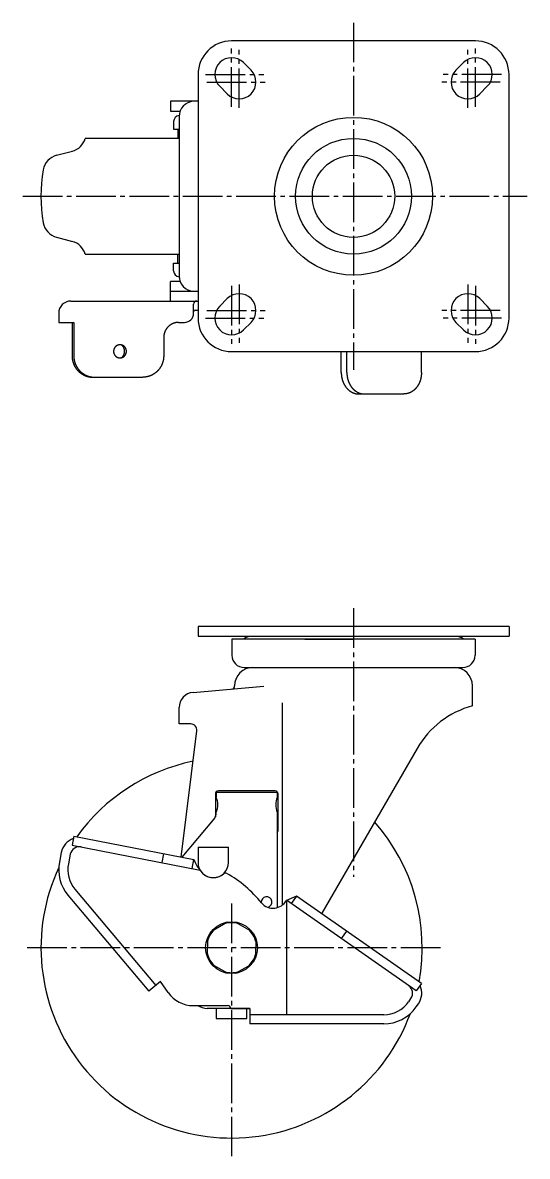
# Model space of a CAD drawing. Extents: x -36 to 385, y 97 to 508.
# Drawn here: x 219.5 to 385, y 135.8 to 508 of the extents above; entities that cross this region are included whole.
import ezdxf

# ---------------------------------------------------------------- set-up
doc = ezdxf.new("R2010")
doc.units = 0
doc.linetypes.add('CENTER', pattern=[17.5, 13, -1.5, 1.5, -1.5])
doc.layers.get('0').update_dxf_attribs({"linetype": 'CONTINUOUS'})
doc.layers.add('CENTER', color=1, linetype='CENTER')

msp = doc.modelspace()

# ---------------------------------------------------------------- linework, layer by layer
at = {"color": 7, "linetype": 'CONTINUOUS'}
for p, q in [((367.99, 502.03), (287.99, 502.03)), ((294.38, 492.42), (291.88, 494.92)), ((364.1, 494.92), (361.6, 492.42)), ((276.99, 491.03), (276.99, 411.03)), ((378.99, 411.03), (378.99, 491.03)), ((284.1, 487.14), (286.6, 484.64)), ((369.38, 484.64), (371.88, 487.14)), ((276.99, 482.23), (267.99, 482.23)), ((267.99, 482.23), (267.99, 479.03)), ((267.99, 479.03), (271.12, 479.03)), ((270.79, 477.23), (270.79, 424.83)), ((268.99, 475.53), (268.99, 473.03)), ((268.99, 473.03), (270.79, 473.03)), ((270.39, 473.03), (270.39, 470.03)), ((270.79, 470.03), (239.99, 470.03)), ((230.61, 464.48), (235.77, 465.86)), ((230.61, 437.59), (235.77, 436.2)), ((239.99, 432.03), (270.79, 432.03)), ((270.39, 429.03), (270.39, 432.03)), ((268.99, 429.03), (270.79, 429.03)), ((268.99, 426.53), (268.99, 429.03)), ((271.12, 423.03), (267.99, 423.03)), ((267.99, 416.63), (267.99, 423.03)), ((267.99, 419.83), (276.99, 419.83)), ((286.6, 417.42), (284.1, 414.92)), ((371.88, 414.92), (369.38, 417.42)), ((235.3, 416.63), (276.99, 416.63)), ((275.55, 412.63), (275.55, 415.63)), ((276.05, 413.63), (276.99, 413.63)), ((231.3, 412.63), (231.3, 409.63)), ((231.3, 409.63), (236.25, 409.63)), ((235.67, 409.63), (235.67, 398.63)), ((236.25, 409.63), (236.25, 398.63)), ((270.64, 409.63), (272.55, 409.63)), ((291.88, 407.14), (294.38, 409.64)), ((361.6, 409.64), (364.1, 407.14)), ((265.73, 404.63), (265.73, 398.63)), ((287.99, 400.03), (367.99, 400.03)), ((323.98, 393.13), (323.98, 400.03)), ((325.81, 393.13), (325.81, 400.03)), ((350.27, 393.13), (350.27, 400.03)), ((242.55, 391.63), (258.86, 391.63)), ((329.71, 386.13), (344.54, 386.13)), ((378.99, 309.75), (276.99, 309.75)), ((276.99, 309.75), (276.99, 306.55)), ((378.99, 309.75), (378.99, 306.55)), ((276.99, 306.55), (378.99, 306.55)), ((288.12, 305.62), (288.12, 300.32)), ((367.85, 305.62), (288.12, 305.62)), ((311.99, 305.62), (327.99, 305.62)), ((367.85, 305.62), (367.85, 300.32)), ((292.12, 296.32), (327.99, 296.32)), ((292.12, 296.32), (363.85, 296.32)), ((275.35, 288.13), (298.61, 290.16)), ((288.99, 290.24), (288.99, 290.32)), ((366.99, 283.72), (366.99, 290.32)), ((270.79, 277.79), (270.79, 283.15)), ((304.59, 284.68), (304.59, 218.26)), ((274.6, 277.79), (270.79, 277.79)), ((271.49, 234.07), (276.59, 275.55)), ((348.87, 269.77), (317.64, 215.67)), ((282.69, 254.82), (282.69, 247.3)), ((282.99, 255.53), (282.99, 255.32)), ((282.99, 255.32), (282.99, 253.69)), ((302.99, 255.32), (282.99, 255.32)), ((302.29, 255.82), (283.69, 255.82)), ((302.99, 255.32), (302.99, 253.69)), ((303.29, 242.82), (303.29, 254.82)), ((271.78, 234.01), (282.05, 246.25)), ((302.99, 248.82), (302.99, 217.48)), ((236.25, 240.92), (235.67, 237.97)), ((236.25, 240.92), (275.62, 233.26)), ((232.16, 235.6), (231.54, 232.42)), ((235.1, 235.03), (234.48, 231.85)), ((235.67, 237.97), (277.67, 229.81)), ((265.7, 235.19), (265.12, 232.25)), ((276.99, 237.32), (286.99, 237.32)), ((276.99, 237.32), (276.99, 232.32)), ((286.99, 232.32), (286.99, 237.32)), ((275.05, 230.32), (275.62, 233.26)), ((236.64, 223.51), (263.13, 191.94)), ((234.34, 221.58), (260.83, 190.02)), ((309.31, 221.25), (305.99, 219.85)), ((305.99, 219.85), (305.99, 182.32)), ((348.55, 190.12), (306.06, 219.87)), ((309.31, 221.25), (307.59, 218.8)), ((350.27, 192.58), (309.31, 221.25)), ((286.65, 212.71), (281.39, 209.68)), ((289.33, 212.71), (294.59, 209.68)), ((325.7, 209.78), (323.98, 207.33)), ((280.05, 207.35), (280.05, 204.32)), ((295.93, 207.35), (295.93, 204.32)), ((280.05, 201.29), (280.05, 204.32)), ((295.93, 201.29), (295.93, 204.32)), ((286.65, 195.93), (281.39, 198.96)), ((289.33, 195.93), (294.59, 198.96)), ((264.66, 193.23), (260.83, 190.02)), ((267.21, 189.58), (264.66, 193.23)), ((350.27, 192.58), (348.55, 190.12)), ((346.08, 186.58), (346.83, 187.66)), ((275.4, 185.32), (286.69, 185.32)), ((293.99, 184.32), (279.99, 184.32)), ((282.99, 184.32), (282.99, 181.12)), ((287.69, 184.32), (287.69, 184.32)), ((287.69, 184.32), (293.99, 184.32)), ((292.99, 181.12), (292.99, 184.32)), ((293.99, 184.32), (293.99, 179.32)), ((348.53, 184.86), (349.29, 185.94)), ((282.99, 181.12), (292.99, 181.12)), ((337.88, 182.32), (293.99, 182.32)), ((337.88, 179.32), (293.99, 179.32))]:
    msp.add_line(p, q, dxfattribs=at)
for points in [[(270.64, 409.63, 0), (270.58, 409.63, 0), (270.52, 409.63, 0), (270.46, 409.63, 0), (270.4, 409.62, 0), (270.34, 409.62, 0), (270.28, 409.62, 0), (270.22, 409.61, 0), (270.16, 409.61, 0), (270.1, 409.6, 0), (270.04, 409.59, 0), (269.98, 409.58, 0), (269.92, 409.58, 0), (269.86, 409.57, 0), (269.8, 409.56, 0), (269.74, 409.55, 0), (269.68, 409.54, 0), (269.62, 409.52, 0), (269.57, 409.51, 0), (269.51, 409.5, 0), (269.45, 409.48, 0), (269.39, 409.47, 0), (269.33, 409.45, 0), (269.27, 409.43, 0), (269.22, 409.42, 0), (269.16, 409.4, 0), (269.1, 409.38, 0), (269.05, 409.36, 0), (268.99, 409.34, 0), (268.93, 409.32, 0), (268.88, 409.3, 0), (268.82, 409.27, 0), (268.76, 409.25, 0), (268.71, 409.23, 0), (268.65, 409.2, 0), (268.6, 409.18, 0), (268.54, 409.15, 0), (268.49, 409.12, 0), (268.44, 409.1, 0), (268.38, 409.07, 0), (268.33, 409.04, 0), (268.27, 409.01, 0), (268.22, 408.98, 0), (268.17, 408.95, 0), (268.12, 408.92, 0), (268.07, 408.89, 0), (268.02, 408.86, 0), (267.96, 408.82, 0), (267.92, 408.79, 0), (267.87, 408.75, 0), (267.81, 408.72, 0), (267.77, 408.68, 0), (267.72, 408.65, 0), (267.67, 408.61, 0), (267.62, 408.57, 0), (267.57, 408.54, 0), (267.53, 408.5, 0), (267.48, 408.46, 0), (267.44, 408.42, 0), (267.39, 408.38, 0), (267.35, 408.34, 0), (267.3, 408.29, 0), (267.26, 408.25, 0), (267.21, 408.21, 0), (267.17, 408.17, 0), (267.13, 408.12, 0), (267.09, 408.08, 0), (267.05, 408.03, 0), (267, 407.99, 0), (266.96, 407.94, 0), (266.93, 407.9, 0), (266.89, 407.85, 0), (266.85, 407.8, 0), (266.81, 407.75, 0), (266.77, 407.71, 0), (266.74, 407.66, 0), (266.7, 407.61, 0), (266.66, 407.56, 0), (266.63, 407.51, 0), (266.59, 407.46, 0), (266.56, 407.41, 0), (266.53, 407.36, 0), (266.5, 407.31, 0), (266.46, 407.25, 0), (266.43, 407.2, 0), (266.4, 407.15, 0), (266.37, 407.1, 0), (266.34, 407.04, 0), (266.31, 406.99, 0), (266.29, 406.93, 0), (266.26, 406.88, 0), (266.23, 406.82, 0), (266.2, 406.77, 0), (266.18, 406.71, 0), (266.15, 406.66, 0), (266.13, 406.6, 0), (266.11, 406.54, 0), (266.08, 406.49, 0), (266.06, 406.43, 0), (266.04, 406.37, 0), (266.02, 406.31, 0), (266, 406.26, 0), (265.98, 406.2, 0), (265.96, 406.14, 0), (265.94, 406.08, 0), (265.93, 406.02, 0), (265.91, 405.96, 0), (265.89, 405.9, 0), (265.88, 405.85, 0), (265.87, 405.79, 0), (265.85, 405.73, 0), (265.84, 405.67, 0), (265.83, 405.61, 0), (265.82, 405.55, 0), (265.81, 405.49, 0), (265.8, 405.43, 0), (265.79, 405.37, 0), (265.78, 405.3, 0), (265.77, 405.24, 0), (265.76, 405.18, 0), (265.76, 405.12, 0), (265.75, 405.06, 0), (265.75, 405, 0), (265.74, 404.94, 0), (265.74, 404.88, 0), (265.74, 404.81, 0), (265.74, 404.75, 0), (265.73, 404.69, 0), (265.73, 404.63, 0)], [(251.4, 402.28, 0), (251.35, 402.28, 0), (251.3, 402.28, 0), (251.25, 402.27, 0), (251.19, 402.27, 0), (251.14, 402.26, 0), (251.09, 402.26, 0), (251.04, 402.25, 0), (250.99, 402.24, 0), (250.94, 402.23, 0), (250.89, 402.22, 0), (250.84, 402.2, 0), (250.79, 402.19, 0), (250.74, 402.17, 0), (250.69, 402.15, 0), (250.64, 402.14, 0), (250.59, 402.12, 0), (250.55, 402.1, 0), (250.5, 402.07, 0), (250.45, 402.05, 0), (250.41, 402.03, 0), (250.36, 402, 0), (250.32, 401.98, 0), (250.27, 401.95, 0), (250.23, 401.92, 0), (250.19, 401.89, 0), (250.14, 401.86, 0), (250.1, 401.83, 0), (250.06, 401.79, 0), (250.02, 401.76, 0), (249.98, 401.72, 0), (249.95, 401.69, 0), (249.91, 401.65, 0), (249.87, 401.61, 0), (249.84, 401.57, 0), (249.8, 401.54, 0), (249.77, 401.5, 0), (249.74, 401.45, 0), (249.71, 401.41, 0), (249.68, 401.37, 0), (249.65, 401.32, 0), (249.62, 401.28, 0), (249.59, 401.24, 0), (249.56, 401.19, 0), (249.54, 401.14, 0), (249.52, 401.1, 0), (249.49, 401.05, 0), (249.47, 401, 0), (249.45, 400.95, 0), (249.43, 400.9, 0), (249.41, 400.86, 0), (249.4, 400.81, 0), (249.38, 400.75, 0), (249.37, 400.7, 0), (249.35, 400.65, 0), (249.34, 400.6, 0), (249.33, 400.55, 0), (249.32, 400.5, 0), (249.31, 400.45, 0), (249.31, 400.39, 0), (249.3, 400.34, 0), (249.3, 400.29, 0), (249.29, 400.24, 0), (249.29, 400.18, 0), (249.29, 400.13, 0), (249.29, 400.08, 0), (249.29, 400.02, 0), (249.3, 399.97, 0), (249.3, 399.92, 0), (249.31, 399.87, 0), (249.31, 399.81, 0), (249.32, 399.76, 0), (249.33, 399.71, 0), (249.34, 399.66, 0), (249.35, 399.61, 0), (249.37, 399.56, 0), (249.38, 399.51, 0), (249.4, 399.46, 0), (249.41, 399.41, 0), (249.43, 399.36, 0), (249.45, 399.31, 0), (249.47, 399.26, 0), (249.49, 399.21, 0), (249.52, 399.16, 0), (249.54, 399.12, 0), (249.56, 399.07, 0), (249.59, 399.03, 0), (249.62, 398.98, 0), (249.65, 398.94, 0), (249.68, 398.89, 0), (249.71, 398.85, 0), (249.74, 398.81, 0), (249.77, 398.77, 0), (249.8, 398.73, 0), (249.84, 398.69, 0), (249.87, 398.65, 0), (249.91, 398.61, 0), (249.95, 398.57, 0), (249.98, 398.54, 0), (250.02, 398.5, 0), (250.06, 398.47, 0), (250.1, 398.44, 0), (250.14, 398.4, 0), (250.19, 398.37, 0), (250.23, 398.34, 0), (250.27, 398.31, 0), (250.32, 398.29, 0), (250.36, 398.26, 0), (250.41, 398.24, 0), (250.45, 398.21, 0), (250.5, 398.19, 0), (250.55, 398.17, 0), (250.59, 398.14, 0), (250.64, 398.12, 0), (250.69, 398.11, 0), (250.74, 398.09, 0), (250.79, 398.07, 0), (250.84, 398.06, 0), (250.89, 398.05, 0), (250.94, 398.03, 0), (250.99, 398.02, 0), (251.04, 398.01, 0), (251.09, 398, 0), (251.14, 398, 0), (251.19, 397.99, 0), (251.25, 397.99, 0), (251.3, 397.98, 0), (251.35, 397.98, 0), (251.4, 397.98, 0)], [(251.4, 397.98, 0), (251.44, 397.98, 0), (251.47, 397.98, 0), (251.51, 397.99, 0), (251.55, 397.99, 0), (251.59, 398, 0), (251.62, 398, 0), (251.66, 398.01, 0), (251.69, 398.02, 0), (251.73, 398.03, 0), (251.77, 398.05, 0), (251.8, 398.06, 0), (251.84, 398.07, 0), (251.87, 398.09, 0), (251.91, 398.11, 0), (251.94, 398.12, 0), (251.98, 398.14, 0), (252.01, 398.17, 0), (252.04, 398.19, 0), (252.08, 398.21, 0), (252.11, 398.24, 0), (252.14, 398.26, 0), (252.17, 398.29, 0), (252.2, 398.31, 0), (252.24, 398.34, 0), (252.26, 398.37, 0), (252.29, 398.4, 0), (252.32, 398.44, 0), (252.35, 398.47, 0), (252.38, 398.5, 0), (252.41, 398.54, 0), (252.44, 398.57, 0), (252.46, 398.61, 0), (252.49, 398.65, 0), (252.51, 398.69, 0), (252.54, 398.73, 0), (252.56, 398.77, 0), (252.58, 398.81, 0), (252.61, 398.85, 0), (252.63, 398.89, 0), (252.65, 398.94, 0), (252.67, 398.98, 0), (252.69, 399.03, 0), (252.71, 399.07, 0), (252.72, 399.12, 0), (252.74, 399.16, 0), (252.76, 399.21, 0), (252.77, 399.26, 0), (252.79, 399.31, 0), (252.8, 399.36, 0), (252.81, 399.41, 0), (252.83, 399.46, 0), (252.84, 399.51, 0), (252.85, 399.56, 0), (252.86, 399.61, 0), (252.87, 399.66, 0), (252.87, 399.71, 0), (252.88, 399.76, 0), (252.88, 399.81, 0), (252.89, 399.87, 0), (252.89, 399.92, 0), (252.9, 399.97, 0), (252.9, 400.02, 0), (252.9, 400.08, 0), (252.9, 400.13, 0), (252.9, 400.18, 0), (252.9, 400.24, 0), (252.9, 400.29, 0), (252.89, 400.34, 0), (252.89, 400.39, 0), (252.88, 400.45, 0), (252.88, 400.5, 0), (252.87, 400.55, 0), (252.87, 400.6, 0), (252.86, 400.65, 0), (252.85, 400.7, 0), (252.84, 400.75, 0), (252.83, 400.81, 0), (252.81, 400.86, 0), (252.8, 400.9, 0), (252.79, 400.95, 0), (252.77, 401, 0), (252.76, 401.05, 0), (252.74, 401.1, 0), (252.72, 401.14, 0), (252.71, 401.19, 0), (252.69, 401.24, 0), (252.67, 401.28, 0), (252.65, 401.32, 0), (252.63, 401.37, 0), (252.61, 401.41, 0), (252.58, 401.45, 0), (252.56, 401.5, 0), (252.54, 401.54, 0), (252.51, 401.57, 0), (252.49, 401.61, 0), (252.46, 401.65, 0), (252.44, 401.69, 0), (252.41, 401.72, 0), (252.38, 401.76, 0), (252.35, 401.79, 0), (252.32, 401.83, 0), (252.29, 401.86, 0), (252.26, 401.89, 0), (252.24, 401.92, 0), (252.2, 401.95, 0), (252.17, 401.98, 0), (252.14, 402, 0), (252.11, 402.03, 0), (252.08, 402.05, 0), (252.04, 402.07, 0), (252.01, 402.1, 0), (251.98, 402.12, 0), (251.94, 402.14, 0), (251.91, 402.15, 0), (251.87, 402.17, 0), (251.84, 402.19, 0), (251.8, 402.2, 0), (251.77, 402.22, 0), (251.73, 402.23, 0), (251.69, 402.24, 0), (251.66, 402.25, 0), (251.62, 402.26, 0), (251.59, 402.26, 0), (251.55, 402.27, 0), (251.51, 402.27, 0), (251.47, 402.28, 0), (251.44, 402.28, 0), (251.4, 402.28, 0)], [(251.4, 397.98, 0), (251.45, 397.98, 0), (251.5, 397.98, 0), (251.56, 397.99, 0), (251.61, 397.99, 0), (251.66, 398, 0), (251.71, 398, 0), (251.76, 398.01, 0), (251.81, 398.02, 0), (251.86, 398.03, 0), (251.91, 398.05, 0), (251.97, 398.06, 0), (252.01, 398.07, 0), (252.06, 398.09, 0), (252.11, 398.11, 0), (252.16, 398.12, 0), (252.21, 398.14, 0), (252.26, 398.17, 0), (252.3, 398.19, 0), (252.35, 398.21, 0), (252.4, 398.24, 0), (252.44, 398.26, 0), (252.49, 398.29, 0), (252.53, 398.31, 0), (252.57, 398.34, 0), (252.62, 398.37, 0), (252.66, 398.4, 0), (252.7, 398.44, 0), (252.74, 398.47, 0), (252.78, 398.5, 0), (252.82, 398.54, 0), (252.86, 398.57, 0), (252.89, 398.61, 0), (252.93, 398.65, 0), (252.97, 398.69, 0), (253, 398.73, 0), (253.03, 398.77, 0), (253.06, 398.81, 0), (253.1, 398.85, 0), (253.13, 398.89, 0), (253.16, 398.94, 0), (253.19, 398.98, 0), (253.21, 399.03, 0), (253.24, 399.07, 0), (253.26, 399.12, 0), (253.29, 399.16, 0), (253.31, 399.21, 0), (253.33, 399.26, 0), (253.35, 399.31, 0), (253.37, 399.36, 0), (253.39, 399.41, 0), (253.41, 399.46, 0), (253.42, 399.51, 0), (253.44, 399.56, 0), (253.45, 399.61, 0), (253.46, 399.66, 0), (253.47, 399.71, 0), (253.48, 399.76, 0), (253.49, 399.81, 0), (253.5, 399.87, 0), (253.5, 399.92, 0), (253.51, 399.97, 0), (253.51, 400.02, 0), (253.51, 400.08, 0), (253.51, 400.13, 0), (253.51, 400.18, 0), (253.51, 400.24, 0), (253.51, 400.29, 0), (253.5, 400.34, 0), (253.5, 400.39, 0), (253.49, 400.45, 0), (253.48, 400.5, 0), (253.47, 400.55, 0), (253.46, 400.6, 0), (253.45, 400.65, 0), (253.44, 400.7, 0), (253.42, 400.75, 0), (253.41, 400.81, 0), (253.39, 400.86, 0), (253.37, 400.9, 0), (253.35, 400.95, 0), (253.33, 401, 0), (253.31, 401.05, 0), (253.29, 401.1, 0), (253.26, 401.14, 0), (253.24, 401.19, 0), (253.21, 401.24, 0), (253.19, 401.28, 0), (253.16, 401.32, 0), (253.13, 401.37, 0), (253.1, 401.41, 0), (253.06, 401.45, 0), (253.03, 401.5, 0), (253, 401.54, 0), (252.97, 401.57, 0), (252.93, 401.61, 0), (252.89, 401.65, 0), (252.86, 401.69, 0), (252.82, 401.72, 0), (252.78, 401.76, 0), (252.74, 401.79, 0), (252.7, 401.83, 0), (252.66, 401.86, 0), (252.62, 401.89, 0), (252.57, 401.92, 0), (252.53, 401.95, 0), (252.49, 401.98, 0), (252.44, 402, 0), (252.4, 402.03, 0), (252.35, 402.05, 0), (252.3, 402.07, 0), (252.26, 402.1, 0), (252.21, 402.12, 0), (252.16, 402.14, 0), (252.11, 402.15, 0), (252.06, 402.17, 0), (252.01, 402.19, 0), (251.97, 402.2, 0), (251.91, 402.22, 0), (251.86, 402.23, 0), (251.81, 402.24, 0), (251.76, 402.25, 0), (251.71, 402.26, 0), (251.66, 402.26, 0), (251.61, 402.27, 0), (251.56, 402.27, 0), (251.5, 402.28, 0), (251.45, 402.28, 0), (251.4, 402.28, 0)], [(235.67, 398.63, 0), (235.68, 398.55, 0), (235.68, 398.46, 0), (235.68, 398.37, 0), (235.68, 398.29, 0), (235.69, 398.2, 0), (235.69, 398.12, 0), (235.7, 398.03, 0), (235.71, 397.94, 0), (235.72, 397.86, 0), (235.73, 397.77, 0), (235.74, 397.69, 0), (235.75, 397.6, 0), (235.76, 397.52, 0), (235.78, 397.43, 0), (235.79, 397.35, 0), (235.81, 397.26, 0), (235.82, 397.18, 0), (235.84, 397.1, 0), (235.86, 397.01, 0), (235.88, 396.93, 0), (235.9, 396.85, 0), (235.92, 396.76, 0), (235.95, 396.68, 0), (235.97, 396.6, 0), (236, 396.52, 0), (236.02, 396.44, 0), (236.05, 396.35, 0), (236.08, 396.27, 0), (236.1, 396.19, 0), (236.13, 396.11, 0), (236.16, 396.03, 0), (236.2, 395.95, 0), (236.23, 395.87, 0), (236.26, 395.79, 0), (236.3, 395.72, 0), (236.33, 395.64, 0), (236.37, 395.56, 0), (236.41, 395.48, 0), (236.45, 395.41, 0), (236.49, 395.33, 0), (236.53, 395.26, 0), (236.57, 395.18, 0), (236.61, 395.11, 0), (236.65, 395.03, 0), (236.69, 394.96, 0), (236.74, 394.89, 0), (236.79, 394.81, 0), (236.83, 394.74, 0), (236.88, 394.67, 0), (236.93, 394.6, 0), (236.98, 394.53, 0), (237.03, 394.46, 0), (237.08, 394.39, 0), (237.13, 394.32, 0), (237.18, 394.26, 0), (237.23, 394.19, 0), (237.29, 394.12, 0), (237.34, 394.06, 0), (237.4, 393.99, 0), (237.45, 393.93, 0), (237.51, 393.87, 0), (237.57, 393.8, 0), (237.63, 393.74, 0), (237.69, 393.68, 0), (237.75, 393.62, 0), (237.81, 393.56, 0), (237.87, 393.5, 0), (237.93, 393.44, 0), (237.99, 393.39, 0), (238.06, 393.33, 0), (238.12, 393.27, 0), (238.19, 393.22, 0), (238.25, 393.17, 0), (238.32, 393.11, 0), (238.38, 393.06, 0), (238.45, 393.01, 0), (238.52, 392.96, 0), (238.59, 392.91, 0), (238.66, 392.86, 0), (238.73, 392.81, 0), (238.8, 392.76, 0), (238.87, 392.72, 0), (238.94, 392.67, 0), (239.01, 392.63, 0), (239.09, 392.58, 0), (239.16, 392.54, 0), (239.23, 392.5, 0), (239.31, 392.46, 0), (239.38, 392.42, 0), (239.46, 392.38, 0), (239.53, 392.34, 0), (239.61, 392.3, 0), (239.68, 392.27, 0), (239.76, 392.23, 0), (239.84, 392.2, 0), (239.92, 392.16, 0), (239.99, 392.13, 0), (240.07, 392.1, 0), (240.15, 392.07, 0), (240.23, 392.04, 0), (240.31, 392.01, 0), (240.39, 391.98, 0), (240.47, 391.96, 0), (240.55, 391.93, 0), (240.63, 391.91, 0), (240.71, 391.88, 0), (240.79, 391.86, 0), (240.88, 391.84, 0), (240.96, 391.82, 0), (241.04, 391.8, 0), (241.12, 391.78, 0), (241.21, 391.76, 0), (241.29, 391.75, 0), (241.37, 391.73, 0), (241.45, 391.72, 0), (241.54, 391.71, 0), (241.62, 391.69, 0), (241.7, 391.68, 0), (241.79, 391.67, 0), (241.87, 391.67, 0), (241.96, 391.66, 0), (242.04, 391.65, 0), (242.12, 391.64, 0), (242.21, 391.64, 0), (242.29, 391.64, 0), (242.38, 391.63, 0), (242.46, 391.63, 0), (242.54, 391.63, 0)], [(236.25, 398.63, 0), (236.25, 398.55, 0), (236.25, 398.46, 0), (236.25, 398.37, 0), (236.25, 398.29, 0), (236.26, 398.2, 0), (236.26, 398.12, 0), (236.27, 398.03, 0), (236.28, 397.94, 0), (236.29, 397.86, 0), (236.3, 397.77, 0), (236.31, 397.69, 0), (236.32, 397.6, 0), (236.33, 397.52, 0), (236.35, 397.43, 0), (236.36, 397.35, 0), (236.38, 397.26, 0), (236.4, 397.18, 0), (236.41, 397.1, 0), (236.43, 397.01, 0), (236.45, 396.93, 0), (236.47, 396.85, 0), (236.5, 396.76, 0), (236.52, 396.68, 0), (236.54, 396.6, 0), (236.57, 396.52, 0), (236.59, 396.44, 0), (236.62, 396.35, 0), (236.65, 396.27, 0), (236.68, 396.19, 0), (236.71, 396.11, 0), (236.74, 396.03, 0), (236.77, 395.95, 0), (236.8, 395.87, 0), (236.84, 395.79, 0), (236.87, 395.72, 0), (236.91, 395.64, 0), (236.94, 395.56, 0), (236.98, 395.48, 0), (237.02, 395.41, 0), (237.06, 395.33, 0), (237.1, 395.26, 0), (237.14, 395.18, 0), (237.18, 395.11, 0), (237.22, 395.03, 0), (237.27, 394.96, 0), (237.31, 394.89, 0), (237.36, 394.81, 0), (237.4, 394.74, 0), (237.45, 394.67, 0), (237.5, 394.6, 0), (237.55, 394.53, 0), (237.6, 394.46, 0), (237.65, 394.39, 0), (237.7, 394.32, 0), (237.75, 394.26, 0), (237.81, 394.19, 0), (237.86, 394.12, 0), (237.91, 394.06, 0), (237.97, 393.99, 0), (238.03, 393.93, 0), (238.08, 393.87, 0), (238.14, 393.8, 0), (238.2, 393.74, 0), (238.26, 393.68, 0), (238.32, 393.62, 0), (238.38, 393.56, 0), (238.44, 393.5, 0), (238.5, 393.44, 0), (238.57, 393.39, 0), (238.63, 393.33, 0), (238.69, 393.27, 0), (238.76, 393.22, 0), (238.82, 393.17, 0), (238.89, 393.11, 0), (238.96, 393.06, 0), (239.03, 393.01, 0), (239.09, 392.96, 0), (239.16, 392.91, 0), (239.23, 392.86, 0), (239.3, 392.81, 0), (239.37, 392.76, 0), (239.44, 392.72, 0), (239.51, 392.67, 0), (239.59, 392.63, 0), (239.66, 392.58, 0), (239.73, 392.54, 0), (239.81, 392.5, 0), (239.88, 392.46, 0), (239.95, 392.42, 0), (240.03, 392.38, 0), (240.1, 392.34, 0), (240.18, 392.3, 0), (240.26, 392.27, 0), (240.33, 392.23, 0), (240.41, 392.2, 0), (240.49, 392.16, 0), (240.57, 392.13, 0), (240.65, 392.1, 0), (240.72, 392.07, 0), (240.8, 392.04, 0), (240.88, 392.01, 0), (240.96, 391.98, 0), (241.04, 391.96, 0), (241.12, 391.93, 0), (241.2, 391.91, 0), (241.28, 391.88, 0), (241.37, 391.86, 0), (241.45, 391.84, 0), (241.53, 391.82, 0), (241.61, 391.8, 0), (241.69, 391.78, 0), (241.78, 391.76, 0), (241.86, 391.75, 0), (241.94, 391.73, 0), (242.03, 391.72, 0), (242.11, 391.71, 0), (242.19, 391.69, 0), (242.28, 391.68, 0), (242.36, 391.67, 0), (242.44, 391.67, 0), (242.53, 391.66, 0), (242.61, 391.65, 0), (242.7, 391.64, 0), (242.78, 391.64, 0), (242.87, 391.64, 0), (242.95, 391.63, 0), (243.03, 391.63, 0), (243.12, 391.63, 0)], [(265.73, 398.63, 0), (265.73, 398.55, 0), (265.73, 398.46, 0), (265.73, 398.37, 0), (265.73, 398.29, 0), (265.72, 398.2, 0), (265.71, 398.12, 0), (265.71, 398.03, 0), (265.7, 397.94, 0), (265.69, 397.86, 0), (265.68, 397.77, 0), (265.67, 397.69, 0), (265.66, 397.6, 0), (265.65, 397.52, 0), (265.63, 397.43, 0), (265.62, 397.35, 0), (265.6, 397.26, 0), (265.58, 397.18, 0), (265.57, 397.1, 0), (265.55, 397.01, 0), (265.53, 396.93, 0), (265.51, 396.85, 0), (265.48, 396.76, 0), (265.46, 396.68, 0), (265.44, 396.6, 0), (265.41, 396.52, 0), (265.39, 396.44, 0), (265.36, 396.35, 0), (265.33, 396.27, 0), (265.3, 396.19, 0), (265.27, 396.11, 0), (265.24, 396.03, 0), (265.21, 395.95, 0), (265.18, 395.87, 0), (265.14, 395.79, 0), (265.11, 395.72, 0), (265.07, 395.64, 0), (265.04, 395.56, 0), (265, 395.48, 0), (264.96, 395.41, 0), (264.92, 395.33, 0), (264.88, 395.26, 0), (264.84, 395.18, 0), (264.8, 395.11, 0), (264.76, 395.03, 0), (264.71, 394.96, 0), (264.67, 394.89, 0), (264.62, 394.81, 0), (264.57, 394.74, 0), (264.53, 394.67, 0), (264.48, 394.6, 0), (264.43, 394.53, 0), (264.38, 394.46, 0), (264.33, 394.39, 0), (264.28, 394.32, 0), (264.23, 394.26, 0), (264.17, 394.19, 0), (264.12, 394.12, 0), (264.06, 394.06, 0), (264.01, 393.99, 0), (263.95, 393.93, 0), (263.9, 393.87, 0), (263.84, 393.8, 0), (263.78, 393.74, 0), (263.72, 393.68, 0), (263.66, 393.62, 0), (263.6, 393.56, 0), (263.54, 393.5, 0), (263.48, 393.44, 0), (263.41, 393.39, 0), (263.35, 393.33, 0), (263.29, 393.27, 0), (263.22, 393.22, 0), (263.16, 393.17, 0), (263.09, 393.11, 0), (263.02, 393.06, 0), (262.95, 393.01, 0), (262.89, 392.96, 0), (262.82, 392.91, 0), (262.75, 392.86, 0), (262.68, 392.81, 0), (262.61, 392.76, 0), (262.54, 392.72, 0), (262.47, 392.67, 0), (262.39, 392.63, 0), (262.32, 392.58, 0), (262.25, 392.54, 0), (262.18, 392.5, 0), (262.1, 392.46, 0), (262.03, 392.42, 0), (261.95, 392.38, 0), (261.88, 392.34, 0), (261.8, 392.3, 0), (261.72, 392.27, 0), (261.65, 392.23, 0), (261.57, 392.2, 0), (261.49, 392.16, 0), (261.41, 392.13, 0), (261.33, 392.1, 0), (261.26, 392.07, 0), (261.18, 392.04, 0), (261.1, 392.01, 0), (261.02, 391.98, 0), (260.94, 391.96, 0), (260.86, 391.93, 0), (260.78, 391.91, 0), (260.69, 391.88, 0), (260.61, 391.86, 0), (260.53, 391.84, 0), (260.45, 391.82, 0), (260.37, 391.8, 0), (260.29, 391.78, 0), (260.2, 391.76, 0), (260.12, 391.75, 0), (260.04, 391.73, 0), (259.95, 391.72, 0), (259.87, 391.71, 0), (259.79, 391.69, 0), (259.7, 391.68, 0), (259.62, 391.67, 0), (259.54, 391.67, 0), (259.45, 391.66, 0), (259.37, 391.65, 0), (259.28, 391.64, 0), (259.2, 391.64, 0), (259.12, 391.64, 0), (259.03, 391.63, 0), (258.95, 391.63, 0), (258.86, 391.63, 0)], [(323.98, 393.13, 0), (323.98, 393.05, 0), (323.98, 392.96, 0), (323.98, 392.87, 0), (323.98, 392.79, 0), (323.99, 392.7, 0), (323.99, 392.62, 0), (324, 392.53, 0), (324, 392.44, 0), (324.01, 392.36, 0), (324.02, 392.27, 0), (324.03, 392.19, 0), (324.04, 392.1, 0), (324.05, 392.02, 0), (324.06, 391.93, 0), (324.07, 391.85, 0), (324.09, 391.76, 0), (324.1, 391.68, 0), (324.12, 391.6, 0), (324.13, 391.51, 0), (324.15, 391.43, 0), (324.17, 391.35, 0), (324.19, 391.26, 0), (324.2, 391.18, 0), (324.22, 391.1, 0), (324.25, 391.02, 0), (324.27, 390.94, 0), (324.29, 390.85, 0), (324.31, 390.77, 0), (324.34, 390.69, 0), (324.36, 390.61, 0), (324.39, 390.53, 0), (324.41, 390.45, 0), (324.44, 390.37, 0), (324.47, 390.29, 0), (324.5, 390.22, 0), (324.53, 390.14, 0), (324.56, 390.06, 0), (324.59, 389.98, 0), (324.62, 389.91, 0), (324.65, 389.83, 0), (324.69, 389.76, 0), (324.72, 389.68, 0), (324.76, 389.61, 0), (324.79, 389.53, 0), (324.83, 389.46, 0), (324.87, 389.39, 0), (324.9, 389.31, 0), (324.94, 389.24, 0), (324.98, 389.17, 0), (325.02, 389.1, 0), (325.06, 389.03, 0), (325.11, 388.96, 0), (325.15, 388.89, 0), (325.19, 388.82, 0), (325.23, 388.76, 0), (325.28, 388.69, 0), (325.32, 388.62, 0), (325.37, 388.56, 0), (325.42, 388.49, 0), (325.46, 388.43, 0), (325.51, 388.37, 0), (325.56, 388.3, 0), (325.61, 388.24, 0), (325.66, 388.18, 0), (325.71, 388.12, 0), (325.76, 388.06, 0), (325.81, 388, 0), (325.86, 387.94, 0), (325.91, 387.89, 0), (325.97, 387.83, 0), (326.02, 387.77, 0), (326.07, 387.72, 0), (326.13, 387.67, 0), (326.18, 387.61, 0), (326.24, 387.56, 0), (326.3, 387.51, 0), (326.35, 387.46, 0), (326.41, 387.41, 0), (326.47, 387.36, 0), (326.53, 387.31, 0), (326.58, 387.26, 0), (326.64, 387.22, 0), (326.7, 387.17, 0), (326.76, 387.13, 0), (326.82, 387.08, 0), (326.88, 387.04, 0), (326.95, 387, 0), (327.01, 386.96, 0), (327.07, 386.92, 0), (327.13, 386.88, 0), (327.2, 386.84, 0), (327.26, 386.8, 0), (327.32, 386.77, 0), (327.39, 386.73, 0), (327.45, 386.7, 0), (327.52, 386.66, 0), (327.58, 386.63, 0), (327.65, 386.6, 0), (327.71, 386.57, 0), (327.78, 386.54, 0), (327.85, 386.51, 0), (327.91, 386.48, 0), (327.98, 386.46, 0), (328.05, 386.43, 0), (328.11, 386.41, 0), (328.18, 386.38, 0), (328.25, 386.36, 0), (328.32, 386.34, 0), (328.39, 386.32, 0), (328.45, 386.3, 0), (328.52, 386.28, 0), (328.59, 386.26, 0), (328.66, 386.25, 0), (328.73, 386.23, 0), (328.8, 386.22, 0), (328.87, 386.21, 0), (328.94, 386.19, 0), (329.01, 386.18, 0), (329.08, 386.17, 0), (329.15, 386.17, 0), (329.22, 386.16, 0), (329.29, 386.15, 0), (329.36, 386.14, 0), (329.43, 386.14, 0), (329.5, 386.14, 0), (329.57, 386.13, 0), (329.64, 386.13, 0), (329.71, 386.13, 0)], [(325.81, 393.13, 0), (325.81, 393.05, 0), (325.81, 392.96, 0), (325.82, 392.87, 0), (325.82, 392.79, 0), (325.82, 392.7, 0), (325.83, 392.62, 0), (325.83, 392.53, 0), (325.84, 392.44, 0), (325.85, 392.36, 0), (325.86, 392.27, 0), (325.87, 392.19, 0), (325.88, 392.1, 0), (325.88, 392.02, 0), (325.9, 391.93, 0), (325.91, 391.85, 0), (325.92, 391.76, 0), (325.94, 391.68, 0), (325.95, 391.6, 0), (325.97, 391.51, 0), (325.98, 391.43, 0), (326, 391.35, 0), (326.02, 391.26, 0), (326.04, 391.18, 0), (326.06, 391.1, 0), (326.08, 391.02, 0), (326.1, 390.94, 0), (326.12, 390.85, 0), (326.15, 390.77, 0), (326.17, 390.69, 0), (326.2, 390.61, 0), (326.22, 390.53, 0), (326.25, 390.45, 0), (326.28, 390.37, 0), (326.31, 390.29, 0), (326.33, 390.22, 0), (326.36, 390.14, 0), (326.39, 390.06, 0), (326.43, 389.98, 0), (326.46, 389.91, 0), (326.49, 389.83, 0), (326.52, 389.76, 0), (326.56, 389.68, 0), (326.59, 389.61, 0), (326.63, 389.53, 0), (326.67, 389.46, 0), (326.7, 389.39, 0), (326.74, 389.31, 0), (326.78, 389.24, 0), (326.82, 389.17, 0), (326.86, 389.1, 0), (326.9, 389.03, 0), (326.94, 388.96, 0), (326.98, 388.89, 0), (327.03, 388.82, 0), (327.07, 388.76, 0), (327.11, 388.69, 0), (327.16, 388.62, 0), (327.2, 388.56, 0), (327.25, 388.49, 0), (327.3, 388.43, 0), (327.35, 388.37, 0), (327.39, 388.3, 0), (327.44, 388.24, 0), (327.49, 388.18, 0), (327.54, 388.12, 0), (327.59, 388.06, 0), (327.64, 388, 0), (327.7, 387.94, 0), (327.75, 387.89, 0), (327.8, 387.83, 0), (327.86, 387.77, 0), (327.91, 387.72, 0), (327.96, 387.67, 0), (328.02, 387.61, 0), (328.07, 387.56, 0), (328.13, 387.51, 0), (328.19, 387.46, 0), (328.25, 387.41, 0), (328.3, 387.36, 0), (328.36, 387.31, 0), (328.42, 387.26, 0), (328.48, 387.22, 0), (328.54, 387.17, 0), (328.6, 387.13, 0), (328.66, 387.08, 0), (328.72, 387.04, 0), (328.78, 387, 0), (328.84, 386.96, 0), (328.91, 386.92, 0), (328.97, 386.88, 0), (329.03, 386.84, 0), (329.1, 386.8, 0), (329.16, 386.77, 0), (329.22, 386.73, 0), (329.29, 386.7, 0), (329.35, 386.66, 0), (329.42, 386.63, 0), (329.48, 386.6, 0), (329.55, 386.57, 0), (329.62, 386.54, 0), (329.68, 386.51, 0), (329.75, 386.48, 0), (329.81, 386.46, 0), (329.88, 386.43, 0), (329.95, 386.41, 0), (330.02, 386.38, 0), (330.08, 386.36, 0), (330.15, 386.34, 0), (330.22, 386.32, 0), (330.29, 386.3, 0), (330.36, 386.28, 0), (330.43, 386.26, 0), (330.5, 386.25, 0), (330.57, 386.23, 0), (330.64, 386.22, 0), (330.7, 386.21, 0), (330.77, 386.19, 0), (330.85, 386.18, 0), (330.92, 386.17, 0), (330.99, 386.17, 0), (331.06, 386.16, 0), (331.12, 386.15, 0), (331.19, 386.14, 0), (331.26, 386.14, 0), (331.34, 386.14, 0), (331.41, 386.13, 0), (331.48, 386.13, 0), (331.55, 386.13, 0)], [(350.27, 393.13, 0), (350.27, 393.05, 0), (350.27, 392.96, 0), (350.27, 392.87, 0), (350.27, 392.79, 0), (350.26, 392.7, 0), (350.26, 392.62, 0), (350.25, 392.53, 0), (350.25, 392.44, 0), (350.24, 392.36, 0), (350.23, 392.27, 0), (350.22, 392.19, 0), (350.21, 392.1, 0), (350.2, 392.02, 0), (350.19, 391.93, 0), (350.18, 391.85, 0), (350.16, 391.76, 0), (350.15, 391.68, 0), (350.13, 391.6, 0), (350.12, 391.51, 0), (350.1, 391.43, 0), (350.08, 391.35, 0), (350.06, 391.26, 0), (350.05, 391.18, 0), (350.03, 391.1, 0), (350, 391.02, 0), (349.98, 390.94, 0), (349.96, 390.85, 0), (349.94, 390.77, 0), (349.91, 390.69, 0), (349.89, 390.61, 0), (349.86, 390.53, 0), (349.84, 390.45, 0), (349.81, 390.37, 0), (349.78, 390.29, 0), (349.75, 390.22, 0), (349.72, 390.14, 0), (349.69, 390.06, 0), (349.66, 389.98, 0), (349.63, 389.91, 0), (349.6, 389.83, 0), (349.56, 389.76, 0), (349.53, 389.68, 0), (349.49, 389.61, 0), (349.46, 389.53, 0), (349.42, 389.46, 0), (349.38, 389.39, 0), (349.35, 389.31, 0), (349.31, 389.24, 0), (349.27, 389.17, 0), (349.23, 389.1, 0), (349.19, 389.03, 0), (349.14, 388.96, 0), (349.1, 388.89, 0), (349.06, 388.82, 0), (349.01, 388.76, 0), (348.97, 388.69, 0), (348.93, 388.62, 0), (348.88, 388.56, 0), (348.83, 388.49, 0), (348.79, 388.43, 0), (348.74, 388.37, 0), (348.69, 388.3, 0), (348.64, 388.24, 0), (348.59, 388.18, 0), (348.54, 388.12, 0), (348.49, 388.06, 0), (348.44, 388, 0), (348.39, 387.94, 0), (348.34, 387.89, 0), (348.28, 387.83, 0), (348.23, 387.77, 0), (348.18, 387.72, 0), (348.12, 387.67, 0), (348.07, 387.61, 0), (348.01, 387.56, 0), (347.95, 387.51, 0), (347.9, 387.46, 0), (347.84, 387.41, 0), (347.78, 387.36, 0), (347.72, 387.31, 0), (347.67, 387.26, 0), (347.61, 387.22, 0), (347.55, 387.17, 0), (347.49, 387.13, 0), (347.43, 387.08, 0), (347.37, 387.04, 0), (347.3, 387, 0), (347.24, 386.96, 0), (347.18, 386.92, 0), (347.12, 386.88, 0), (347.05, 386.84, 0), (346.99, 386.8, 0), (346.93, 386.77, 0), (346.86, 386.73, 0), (346.8, 386.7, 0), (346.73, 386.66, 0), (346.67, 386.63, 0), (346.6, 386.6, 0), (346.54, 386.57, 0), (346.47, 386.54, 0), (346.4, 386.51, 0), (346.34, 386.48, 0), (346.27, 386.46, 0), (346.2, 386.43, 0), (346.13, 386.41, 0), (346.07, 386.38, 0), (346, 386.36, 0), (345.93, 386.34, 0), (345.86, 386.32, 0), (345.8, 386.3, 0), (345.73, 386.28, 0), (345.66, 386.26, 0), (345.59, 386.25, 0), (345.52, 386.23, 0), (345.45, 386.22, 0), (345.38, 386.21, 0), (345.31, 386.19, 0), (345.24, 386.18, 0), (345.17, 386.17, 0), (345.1, 386.17, 0), (345.03, 386.16, 0), (344.96, 386.15, 0), (344.89, 386.14, 0), (344.82, 386.14, 0), (344.75, 386.14, 0), (344.68, 386.13, 0), (344.61, 386.13, 0), (344.54, 386.13, 0)]]:
    msp.add_polyline3d(points, dxfattribs=at)
for centre, radius in [((327.99, 451.03), 25.92), ((327.99, 451.03), 19), ((327.99, 451.03), 13.5), ((287.99, 204.32), 8.5)]:
    msp.add_circle(centre, radius, dxfattribs=at)
for centre, radius, start, end in [((287.99, 491.03), 11, 90, 180), ((367.99, 491.03), 11, 0, 90), ((287.99, 491.03), 5.5, 45, 225), ((367.99, 491.03), 5.5, 315, 135), ((290.49, 488.53), 5.5, 225, 45), ((365.49, 488.53), 5.5, 135, 315), ((275.79, 477.23), 5, 93.4398, 180), ((270.99, 475.53), 2, 95.4955, 180), ((234.21, 471.65), 6, 285, 344.2981), ((232.16, 458.68), 6, 105, 169.9872), ((275.49, 451.03), 50, 169.9872, 190.0128), ((232.16, 443.38), 6, 190.0128, 255), ((234.21, 430.41), 6, 15.7019, 75), ((270.99, 426.53), 2, 180, 264.5045), ((275.79, 424.83), 5, 180, 266.5602), ((290.49, 413.53), 5.5, 315, 135), ((365.49, 413.53), 5.5, 45, 225), ((235.3, 412.63), 4, 90, 180), ((276.55, 415.63), 1, 90, 180), ((276.05, 413.13), 0.5, 90, 180), ((287.99, 411.03), 5.5, 135, 315), ((367.99, 411.03), 5.5, 225, 45), ((272.55, 412.63), 3, 270, 0), ((287.99, 411.03), 11, 180, 270), ((367.99, 411.03), 11, 270, 0), ((294.49, 302.58), 3.96, 90, 130.0532), ((361.49, 302.58), 3.96, 49.9468, 90), ((292.12, 300.32), 4, 180, 270), ((363.85, 300.32), 4, 270, 0), ((294.99, 290.32), 6, 90, 180), ((360.99, 290.32), 6, 0, 90), ((275.79, 283.15), 5, 95, 180), ((287.99, 290.24), 1, 275, 0), ((374.85, 254.77), 30, 105.1915, 150), ((274.6, 275.79), 2, 353, 90), ((287.99, 204.32), 62.5, 101.6629, 144.3658), ((283.69, 254.82), 1, 90, 180), ((277.33, 251.25), 6.16, 336.7335, 23.2665), ((302.29, 254.82), 1, 0, 90), ((308.65, 251.25), 6.16, 156.7335, 203.2665), ((311.99, 255.32), 9, 178.6522, 180), ((278.99, 248.82), 4, 320, 0), ((302.29, 242.82), 1, 314.427, 0), ((287.99, 204.32), 62.5, 349.6877, 41.3371), ((238.05, 234.45), 6, 109, 169), ((238.05, 234.45), 3, 79, 169), ((244.3, 229.94), 13, 169, 220), ((244.3, 229.94), 10, 169, 220), ((285.08, 236.52), 10, 199.0365, 222.1828), ((281.99, 232.32), 5, 180, 0), ((287.99, 204.32), 62.5, 155.0521, 339.7646), ((281.99, 232.32), 5, 210.1354, 311.4096), ((285.96, 227.82), 1, 60.4508, 131.4096), ((266.72, 193.89), 40, 38.9274, 60.4508), ((299.49, 219.32), 1.75, 282.5095, 185.8566), ((301.63, 222.29), 5, 220.7759, 330.7144), ((287.99, 204.32), 8.2, 90, 105.5332), ((287.99, 204.32), 8.2, 74.4668, 90), ((287.99, 204.32), 8.2, 134.4668, 165.5332), ((287.99, 204.32), 8.2, 14.4668, 45.5332), ((287.99, 204.32), 8.2, 194.4668, 225.5332), ((287.99, 204.32), 8.2, 314.4668, 345.5332), ((287.99, 204.32), 8.2, 254.4668, 270), ((287.99, 204.32), 8.2, 270, 285.5332), ((344.37, 189.38), 3, 325, 55), ((344.37, 189.38), 6, 325, 25), ((275.4, 195.32), 10, 215, 270), ((337.88, 192.32), 10, 270, 325), ((282.99, 199.02), 15, 245.9414, 258.463), ((286.69, 184.32), 1, 0, 90), ((337.88, 192.32), 13, 270, 325)]:
    msp.add_arc(centre, radius, start, end, dxfattribs=at)
at = {"layer": 'CENTER', "color": 1, "linetype": 'CENTER'}
for p, q in [((327.99, 508.03), (327.99, 394.03)), ((287.99, 480.41), (287.99, 499.53)), ((290.49, 480.03), (290.49, 499.15)), ((365.49, 480.03), (365.49, 499.15)), ((367.99, 480.41), (367.99, 499.53)), ((279.49, 491.03), (298.61, 491.03)), ((279.87, 488.53), (298.99, 488.53)), ((376.11, 488.53), (356.99, 488.53)), ((376.49, 491.03), (357.37, 491.03)), ((219.49, 451.03), (384.99, 451.03)), ((287.99, 421.65), (287.99, 402.53)), ((290.49, 422.03), (290.49, 402.91)), ((365.49, 422.03), (365.49, 402.91)), ((367.99, 421.65), (367.99, 402.53)), ((279.87, 413.53), (298.99, 413.53)), ((376.11, 413.53), (356.99, 413.53)), ((279.49, 411.03), (298.61, 411.03)), ((376.49, 411.03), (357.37, 411.03)), ((327.99, 315.75), (327.99, 227.6)), ((287.99, 218.82), (287.99, 135.82)), ((356.49, 204.32), (219.49, 204.32))]:
    msp.add_line(p, q, dxfattribs=at)

doc.saveas('drawing.dxf')
